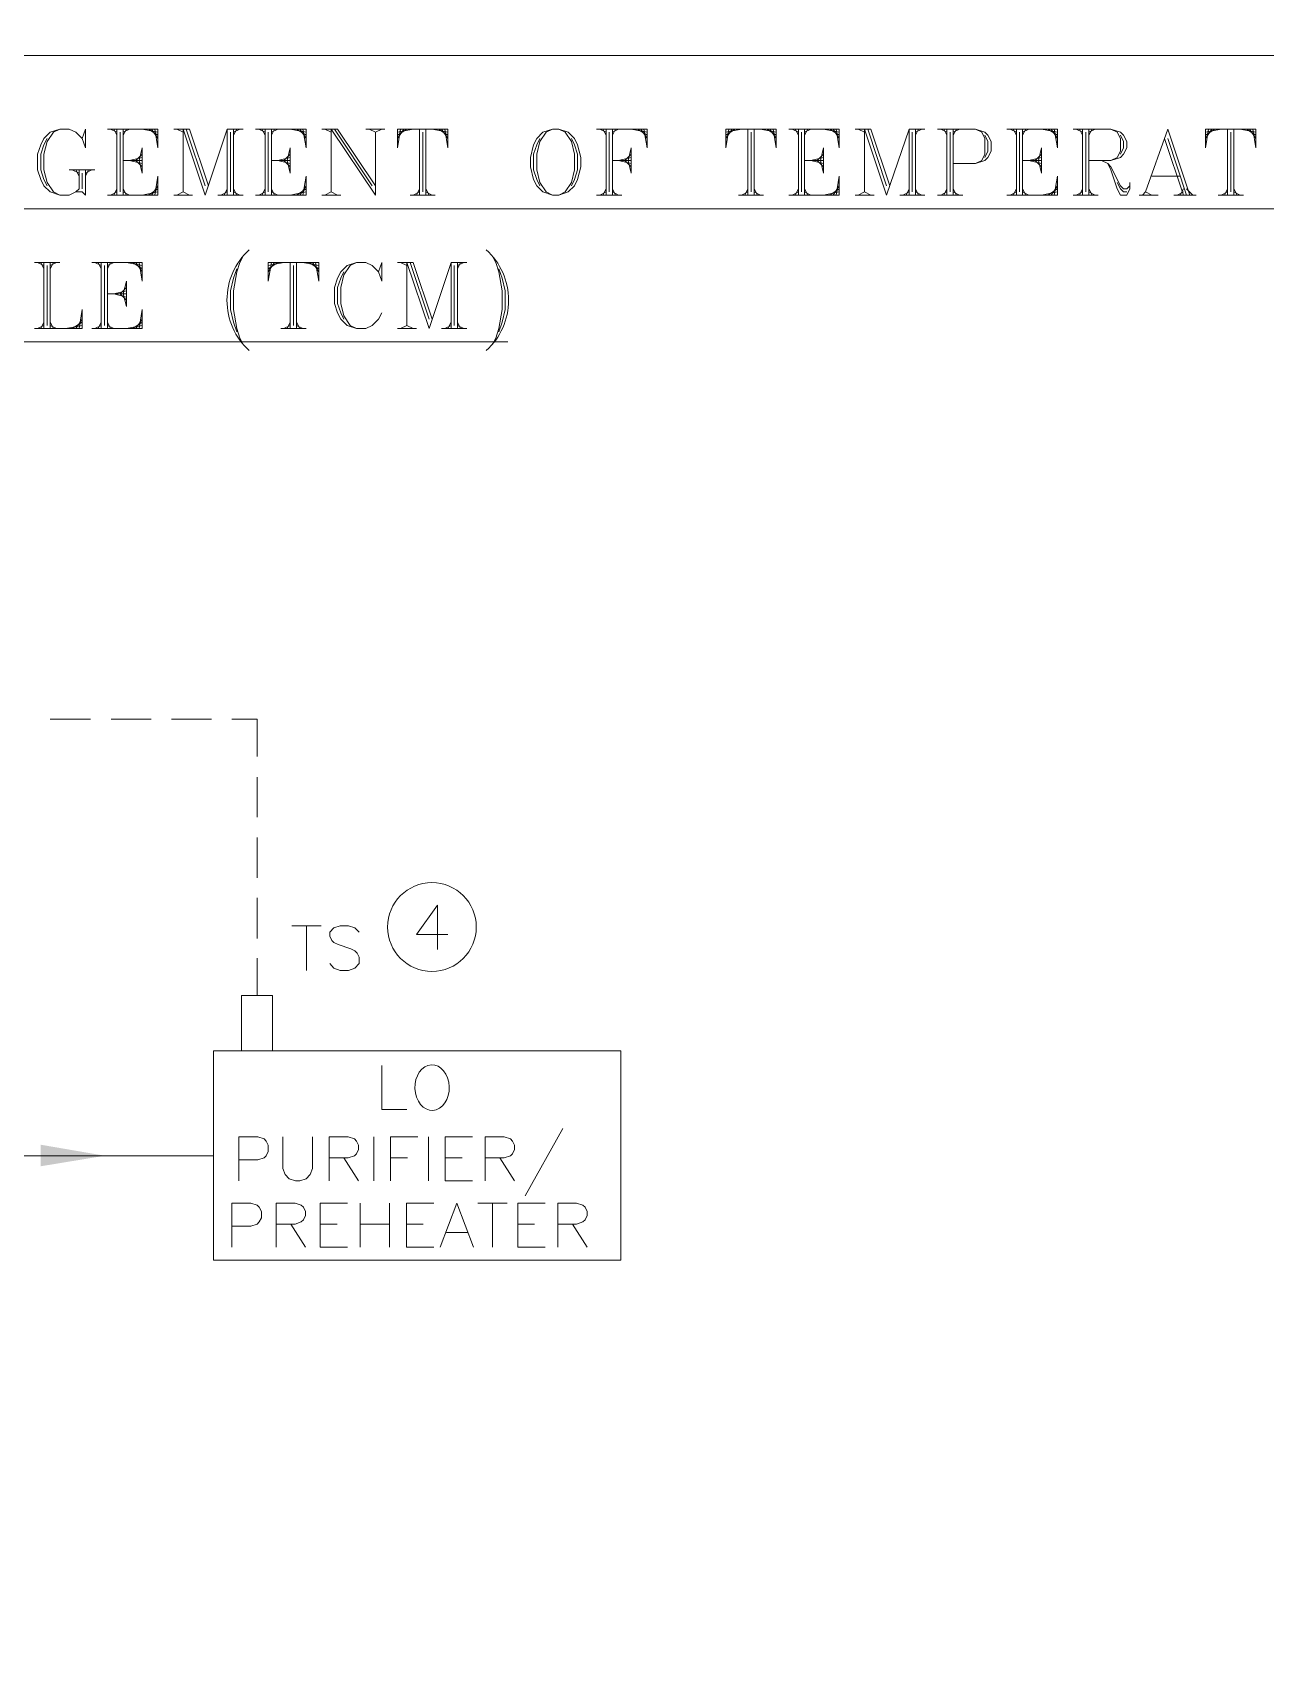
# Model space of a CAD drawing. Header units: inches. Extents: x -25.8 to 20.6, y -10.8 to 19.8.
# Drawn here: x -22.647 to -19.779, y -1.14 to 2.621 of the extents above; entities that cross this region are included whole.
import ezdxf

# ---------------------------------------------------------------- set-up
doc = ezdxf.new("R2010")
doc.units = ezdxf.units.IN
doc.header["$MEASUREMENT"] = 0
doc.layers.add('PDF_0', color=7, linetype='Continuous')

msp = doc.modelspace()

# ---------------------------------------------------------------- linework, layer by layer
at = {"layer": 'PDF_0', "lineweight": 0}
for points in [[(-25.77, 6.3506), (-15.7144, 6.3506), (-15.7144, 2.5677), (-25.77, 2.5677)], [(-25.77, 2.5677), (-15.7083, 2.5677), (-15.7083, -1.2153), (-25.77, -1.2153)], [(-21.4374, 2.3966), (-21.4594, 2.3893), (-21.474, 2.3747), (-21.4814, 2.36), (-21.4887, 2.3307), (-21.4887, 2.3087), (-21.4814, 2.2794), (-21.474, 2.2647), (-21.4594, 2.2501), (-21.4374, 2.2427), (-21.4227, 2.2427), (-21.4007, 2.2501), (-21.3861, 2.2647), (-21.3788, 2.2794), (-21.3714, 2.3087), (-21.3714, 2.3307), (-21.3788, 2.36), (-21.3861, 2.3747), (-21.4007, 2.3893), (-21.4227, 2.3966)], [(-22.3914, 2.294), (-22.3987, 2.3234), (-22.3914, 2.3527)], [(-22.0469, 2.294), (-22.0542, 2.3234), (-22.0469, 2.3527)], [(-21.2542, 2.294), (-21.2615, 2.3234), (-21.2542, 2.3527)], [(-20.8071, 2.294), (-20.8144, 2.3234), (-20.8071, 2.3527)], [(-20.3002, 2.294), (-20.3075, 2.3234), (-20.3002, 2.3527)], [(-22.428, 1.9838), (-22.4353, 2.0131), (-22.428, 2.0424)], [(-22.2252, 0.253), (-21.2786, 0.253), (-21.2786, -0.2344), (-22.2252, -0.2344)]]:
    msp.add_lwpolyline(points, close=True, dxfattribs=at)
for points in [[(-22.5306, 2.3747), (-22.5233, 2.3966), (-22.5233, 2.3527), (-22.5306, 2.3747), (-22.5453, 2.3893), (-22.5612, 2.3966), (-22.5831, 2.3966), (-22.6051, 2.3893), (-22.6198, 2.3747), (-22.6271, 2.36), (-22.6344, 2.338), (-22.6344, 2.3014), (-22.6271, 2.2794), (-22.6198, 2.2647), (-22.6051, 2.2501), (-22.5831, 2.2427), (-22.5612, 2.2427), (-22.5453, 2.2501), (-22.5306, 2.2501), (-22.5233, 2.2427), (-22.5233, 2.3014)], [(-22.6125, 2.3747), (-22.6198, 2.36), (-22.6271, 2.338), (-22.6271, 2.3014), (-22.6198, 2.2794), (-22.6125, 2.2647)], [(-22.5831, 2.3966), (-22.5978, 2.3893), (-22.6125, 2.3673), (-22.6198, 2.338), (-22.6198, 2.3014), (-22.6125, 2.2721), (-22.5978, 2.2501), (-22.5831, 2.2427)], [(-22.472, 2.3966), (-22.3547, 2.3966), (-22.3547, 2.3527), (-22.362, 2.3966)], [(-22.4647, 2.3966), (-22.45, 2.3893)], [(-22.4573, 2.3966), (-22.45, 2.382)], [(-22.45, 2.3966), (-22.45, 2.2427)], [(-22.4427, 2.3893), (-22.4427, 2.2501)], [(-22.4353, 2.3966), (-22.4353, 2.2427)], [(-22.428, 2.3966), (-22.4353, 2.382)], [(-22.4207, 2.3966), (-22.4353, 2.3893)], [(-22.3914, 2.3966), (-22.3547, 2.3893)], [(-22.3767, 2.3966), (-22.3547, 2.382)], [(-22.3694, 2.3966), (-22.3547, 2.3747)], [(-22.3181, 2.3966), (-22.2814, 2.3966), (-22.2375, 2.2647)], [(-22.3107, 2.3966), (-22.2961, 2.3893)], [(-22.2961, 2.2501), (-22.2961, 2.3966), (-22.2448, 2.2427), (-22.1935, 2.3966), (-22.1935, 2.2427)], [(-22.2888, 2.3966), (-22.2448, 2.2647)], [(-22.1935, 2.3966), (-22.1568, 2.3966)], [(-22.1862, 2.3893), (-22.1862, 2.2501)], [(-22.1788, 2.3966), (-22.1788, 2.2427)], [(-22.1715, 2.3966), (-22.1788, 2.382)], [(-22.1642, 2.3966), (-22.1788, 2.3893)], [(-22.1275, 2.3966), (-22.0103, 2.3966), (-22.0103, 2.3527), (-22.0176, 2.3966)], [(-22.1202, 2.3966), (-22.1055, 2.3893)], [(-22.1129, 2.3966), (-22.1055, 2.382)], [(-22.1055, 2.3966), (-22.1055, 2.2427)], [(-22.0982, 2.3893), (-22.0982, 2.2501)], [(-22.0909, 2.3966), (-22.0909, 2.2427)], [(-22.0836, 2.3966), (-22.0909, 2.382)], [(-22.0762, 2.3966), (-22.0909, 2.3893)], [(-22.0469, 2.3966), (-22.0103, 2.3893)], [(-22.0322, 2.3966), (-22.0103, 2.382)], [(-22.0249, 2.3966), (-22.0103, 2.3747)], [(-21.9736, 2.3966), (-21.937, 2.3966), (-21.849, 2.2647)], [(-21.9663, 2.3966), (-21.9516, 2.3893)], [(-21.9516, 2.2501), (-21.9516, 2.3966), (-21.849, 2.2427), (-21.849, 2.3893)], [(-21.9443, 2.3966), (-21.8564, 2.2647)], [(-21.871, 2.3966), (-21.827, 2.3966)], [(-21.8637, 2.3966), (-21.849, 2.3893), (-21.8344, 2.3966)], [(-21.6878, 2.3966), (-21.6805, 2.3527), (-21.6805, 2.3966), (-21.7977, 2.3966), (-21.7977, 2.3527), (-21.7904, 2.3966)], [(-21.7831, 2.3966), (-21.7977, 2.3747)], [(-21.7757, 2.3966), (-21.7977, 2.382)], [(-21.7611, 2.3966), (-21.7977, 2.3893)], [(-21.7464, 2.3966), (-21.7464, 2.2427)], [(-21.7391, 2.3893), (-21.7391, 2.2501)], [(-21.7318, 2.3966), (-21.7318, 2.2427)], [(-21.7171, 2.3966), (-21.6805, 2.3893)], [(-21.7025, 2.3966), (-21.6805, 2.382)], [(-21.6951, 2.3966), (-21.6805, 2.3747)], [(-21.4667, 2.3747), (-21.474, 2.36), (-21.4814, 2.338), (-21.4814, 2.3014), (-21.474, 2.2794), (-21.4667, 2.2647)], [(-21.4374, 2.3966), (-21.452, 2.3893), (-21.4667, 2.3673), (-21.474, 2.338), (-21.474, 2.3014), (-21.4667, 2.2721), (-21.452, 2.2501), (-21.4374, 2.2427)], [(-21.4227, 2.2427), (-21.4081, 2.2501), (-21.3934, 2.2721), (-21.3861, 2.3014), (-21.3861, 2.338), (-21.3934, 2.3673), (-21.4081, 2.3893), (-21.4227, 2.3966)], [(-21.3934, 2.2647), (-21.3861, 2.2794), (-21.3788, 2.3014), (-21.3788, 2.338), (-21.3861, 2.36), (-21.3934, 2.3747)], [(-21.3348, 2.3966), (-21.2175, 2.3966), (-21.2175, 2.3527), (-21.2249, 2.3966)], [(-21.3275, 2.3966), (-21.3128, 2.3893)], [(-21.3201, 2.3966), (-21.3128, 2.382)], [(-21.3128, 2.3966), (-21.3128, 2.2427)], [(-21.3055, 2.3893), (-21.3055, 2.2501)], [(-21.2981, 2.3966), (-21.2981, 2.2427)], [(-21.2908, 2.3966), (-21.2981, 2.382)], [(-21.2835, 2.3966), (-21.2981, 2.3893)], [(-21.2542, 2.3966), (-21.2175, 2.3893)], [(-21.2395, 2.3966), (-21.2175, 2.382)], [(-21.2322, 2.3966), (-21.2175, 2.3747)], [(-20.9244, 2.3966), (-20.917, 2.3527), (-20.917, 2.3966), (-21.0343, 2.3966), (-21.0343, 2.3527), (-21.027, 2.3966)], [(-21.0196, 2.3966), (-21.0343, 2.3747)], [(-21.0123, 2.3966), (-21.0343, 2.382)], [(-20.9977, 2.3966), (-21.0343, 2.3893)], [(-20.983, 2.3966), (-20.983, 2.2427)], [(-20.9757, 2.3893), (-20.9757, 2.2501)], [(-20.9683, 2.3966), (-20.9683, 2.2427)], [(-20.9537, 2.3966), (-20.917, 2.3893)], [(-20.939, 2.3966), (-20.917, 2.382)], [(-20.9317, 2.3966), (-20.917, 2.3747)], [(-20.8877, 2.3966), (-20.7705, 2.3966), (-20.7705, 2.3527), (-20.7778, 2.3966)], [(-20.8804, 2.3966), (-20.8657, 2.3893)], [(-20.8731, 2.3966), (-20.8657, 2.382)], [(-20.8657, 2.3966), (-20.8657, 2.2427)], [(-20.8584, 2.3893), (-20.8584, 2.2501)], [(-20.8511, 2.3966), (-20.8511, 2.2427)], [(-20.8437, 2.3966), (-20.8511, 2.382)], [(-20.8364, 2.3966), (-20.8511, 2.3893)], [(-20.8071, 2.3966), (-20.7705, 2.3893)], [(-20.7924, 2.3966), (-20.7705, 2.382)], [(-20.7851, 2.3966), (-20.7705, 2.3747)], [(-20.7338, 2.3966), (-20.6972, 2.3966), (-20.6532, 2.2647)], [(-20.7265, 2.3966), (-20.7118, 2.3893)], [(-20.7118, 2.2501), (-20.7118, 2.3966), (-20.6605, 2.2427), (-20.608, 2.3966), (-20.608, 2.2427)], [(-20.7045, 2.3966), (-20.6605, 2.2647)], [(-20.608, 2.3966), (-20.5714, 2.3966)], [(-20.6007, 2.3893), (-20.6007, 2.2501)], [(-20.5933, 2.3966), (-20.5933, 2.2427)], [(-20.586, 2.3966), (-20.5933, 2.382)], [(-20.5787, 2.3966), (-20.5933, 2.3893)], [(-20.542, 2.3966), (-20.4541, 2.3966), (-20.4321, 2.3893), (-20.4248, 2.382), (-20.4175, 2.3673), (-20.4175, 2.3453), (-20.4248, 2.3307), (-20.4321, 2.3234), (-20.4541, 2.316), (-20.5054, 2.316)], [(-20.5347, 2.3966), (-20.5201, 2.3893)], [(-20.5274, 2.3966), (-20.5201, 2.382)], [(-20.5201, 2.3966), (-20.5201, 2.2427)], [(-20.5127, 2.3893), (-20.5127, 2.2501)], [(-20.5054, 2.3966), (-20.5054, 2.2427)], [(-20.4981, 2.3966), (-20.5054, 2.382)], [(-20.4907, 2.3966), (-20.5054, 2.3893)], [(-20.4541, 2.3966), (-20.4394, 2.3893), (-20.4321, 2.3747), (-20.4321, 2.338), (-20.4394, 2.3234), (-20.4541, 2.316)], [(-20.4321, 2.382), (-20.4248, 2.3673), (-20.4248, 2.3453), (-20.4321, 2.3307)], [(-20.3808, 2.3966), (-20.2635, 2.3966), (-20.2635, 2.3527), (-20.2709, 2.3966)], [(-20.3735, 2.3966), (-20.3588, 2.3893)], [(-20.3662, 2.3966), (-20.3588, 2.382)], [(-20.3588, 2.3966), (-20.3588, 2.2427)], [(-20.3515, 2.3893), (-20.3515, 2.2501)], [(-20.3442, 2.3966), (-20.3442, 2.2427)], [(-20.3368, 2.3966), (-20.3442, 2.382)], [(-20.3295, 2.3966), (-20.3442, 2.3893)], [(-20.3002, 2.3966), (-20.2635, 2.3893)], [(-20.2855, 2.3966), (-20.2635, 2.382)], [(-20.2782, 2.3966), (-20.2635, 2.3747)], [(-20.2269, 2.3966), (-20.139, 2.3966), (-20.117, 2.3893), (-20.1096, 2.382), (-20.1023, 2.3673), (-20.1023, 2.3527), (-20.1096, 2.338), (-20.117, 2.3307), (-20.139, 2.3234), (-20.1903, 2.3234)], [(-20.2196, 2.3966), (-20.2049, 2.3893)], [(-20.2122, 2.3966), (-20.2049, 2.382)], [(-20.2049, 2.3966), (-20.2049, 2.2427)], [(-20.1976, 2.3893), (-20.1976, 2.2501)], [(-20.1903, 2.3966), (-20.1903, 2.2427)], [(-20.1829, 2.3966), (-20.1903, 2.382)], [(-20.1756, 2.3966), (-20.1903, 2.3893)], [(-20.139, 2.3966), (-20.1243, 2.3893), (-20.117, 2.3747), (-20.117, 2.3453), (-20.1243, 2.3307), (-20.139, 2.3234)], [(-20.117, 2.382), (-20.1096, 2.3673), (-20.1096, 2.3527), (-20.117, 2.338)], [(-19.9557, 2.2427), (-20.007, 2.3966), (-20.0583, 2.2501)], [(-20.0144, 2.3747), (-19.9704, 2.2427)], [(-20.007, 2.3747), (-19.9631, 2.2427)], [(-19.8092, 2.3966), (-19.8018, 2.3527), (-19.8018, 2.3966), (-19.9191, 2.3966), (-19.9191, 2.3527), (-19.9118, 2.3966)], [(-19.9044, 2.3966), (-19.9191, 2.3747)], [(-19.8971, 2.3966), (-19.9191, 2.382)], [(-19.8824, 2.3966), (-19.9191, 2.3893)], [(-19.8678, 2.3966), (-19.8678, 2.2427)], [(-19.8605, 2.3893), (-19.8605, 2.2501)], [(-19.8531, 2.3966), (-19.8531, 2.2427)], [(-19.8385, 2.3966), (-19.8018, 2.3893)], [(-19.8238, 2.3966), (-19.8018, 2.382)], [(-19.8165, 2.3966), (-19.8018, 2.3747)], [(-22.3914, 2.338), (-22.406, 2.3234), (-22.3914, 2.3087)], [(-22.0469, 2.338), (-22.0616, 2.3234), (-22.0469, 2.3087)], [(-21.2542, 2.338), (-21.2688, 2.3234), (-21.2542, 2.3087)], [(-20.8071, 2.338), (-20.8218, 2.3234), (-20.8071, 2.3087)], [(-20.3002, 2.338), (-20.3148, 2.3234), (-20.3002, 2.3087)], [(-22.5612, 2.3014), (-22.5013, 2.3014)], [(-22.5538, 2.3014), (-22.5379, 2.294)], [(-22.5379, 2.3014), (-22.5379, 2.2574), (-22.5453, 2.2501)], [(-22.5453, 2.3014), (-22.5379, 2.2867)], [(-22.516, 2.3014), (-22.5233, 2.2867)], [(-22.5086, 2.3014), (-22.5233, 2.294)], [(-22.4353, 2.3234), (-22.3914, 2.3234)], [(-22.3914, 2.3307), (-22.4207, 2.3234), (-22.3914, 2.316)], [(-22.0909, 2.3234), (-22.0469, 2.3234)], [(-22.0469, 2.3307), (-22.0762, 2.3234), (-22.0469, 2.316)], [(-21.2981, 2.3234), (-21.2542, 2.3234)], [(-21.2542, 2.3307), (-21.2835, 2.3234), (-21.2542, 2.316)], [(-20.8511, 2.3234), (-20.8071, 2.3234)], [(-20.8071, 2.3307), (-20.8364, 2.3234), (-20.8071, 2.316)], [(-20.3442, 2.3234), (-20.3002, 2.3234)], [(-20.3002, 2.3307), (-20.3295, 2.3234), (-20.3002, 2.316)], [(-20.1609, 2.3234), (-20.1463, 2.316), (-20.139, 2.3014), (-20.1243, 2.2574), (-20.117, 2.2427), (-20.1023, 2.2427), (-20.095, 2.2574), (-20.095, 2.2721)], [(-20.1463, 2.316), (-20.139, 2.3087), (-20.117, 2.2647), (-20.1096, 2.2574), (-20.1023, 2.2574), (-20.095, 2.2647)], [(-22.5306, 2.294), (-22.5306, 2.2574)], [(-22.472, 2.2427), (-22.3547, 2.2427), (-22.3547, 2.2867), (-22.362, 2.2427)], [(-22.45, 2.2574), (-22.4573, 2.2427)], [(-22.4353, 2.2574), (-22.428, 2.2427)], [(-22.3767, 2.2427), (-22.3547, 2.2574)], [(-22.3694, 2.2427), (-22.3547, 2.2647)], [(-22.1935, 2.2574), (-22.2008, 2.2427)], [(-22.1788, 2.2574), (-22.1715, 2.2427)], [(-22.1275, 2.2427), (-22.0103, 2.2427), (-22.0103, 2.2867), (-22.0176, 2.2427)], [(-22.1055, 2.2574), (-22.1129, 2.2427)], [(-22.0909, 2.2574), (-22.0836, 2.2427)], [(-22.0322, 2.2427), (-22.0103, 2.2574)], [(-22.0249, 2.2427), (-22.0103, 2.2647)], [(-21.7464, 2.2574), (-21.7538, 2.2427)], [(-21.7318, 2.2574), (-21.7244, 2.2427)], [(-21.3128, 2.2574), (-21.3201, 2.2427)], [(-21.2981, 2.2574), (-21.2908, 2.2427)], [(-20.983, 2.2574), (-20.9903, 2.2427)], [(-20.9683, 2.2574), (-20.961, 2.2427)], [(-20.8877, 2.2427), (-20.7705, 2.2427), (-20.7705, 2.2867), (-20.7778, 2.2427)], [(-20.8657, 2.2574), (-20.8731, 2.2427)], [(-20.8511, 2.2574), (-20.8437, 2.2427)], [(-20.7924, 2.2427), (-20.7705, 2.2574)], [(-20.7851, 2.2427), (-20.7705, 2.2647)], [(-20.608, 2.2574), (-20.6153, 2.2427)], [(-20.5933, 2.2574), (-20.586, 2.2427)], [(-20.5201, 2.2574), (-20.5274, 2.2427)], [(-20.5054, 2.2574), (-20.4981, 2.2427)], [(-20.3808, 2.2427), (-20.2635, 2.2427), (-20.2635, 2.2867), (-20.2709, 2.2427)], [(-20.3588, 2.2574), (-20.3662, 2.2427)], [(-20.3442, 2.2574), (-20.3368, 2.2427)], [(-20.2855, 2.2427), (-20.2635, 2.2574)], [(-20.2782, 2.2427), (-20.2635, 2.2647)], [(-20.2049, 2.2574), (-20.2122, 2.2427)], [(-20.1903, 2.2574), (-20.1829, 2.2427)], [(-20.1243, 2.2721), (-20.117, 2.2574), (-20.1096, 2.2501), (-20.1023, 2.2501)], [(-20.0437, 2.2867), (-19.9777, 2.2867)], [(-19.9704, 2.2574), (-19.9777, 2.2427)], [(-19.9631, 2.2574), (-19.9484, 2.2427)], [(-19.8678, 2.2574), (-19.8751, 2.2427)], [(-19.8531, 2.2574), (-19.8458, 2.2427)], [(-22.45, 2.2501), (-22.4647, 2.2427)], [(-22.4353, 2.2501), (-22.4207, 2.2427)], [(-22.3914, 2.2427), (-22.3547, 2.2501)], [(-22.3181, 2.2427), (-22.2741, 2.2427)], [(-22.3107, 2.2427), (-22.2961, 2.2501), (-22.2814, 2.2427)], [(-22.2155, 2.2427), (-22.1568, 2.2427)], [(-22.1935, 2.2501), (-22.2081, 2.2427)], [(-22.1788, 2.2501), (-22.1642, 2.2427)], [(-22.1055, 2.2501), (-22.1202, 2.2427)], [(-22.0909, 2.2501), (-22.0762, 2.2427)], [(-22.0469, 2.2427), (-22.0103, 2.2501)], [(-21.9736, 2.2427), (-21.9296, 2.2427)], [(-21.9663, 2.2427), (-21.9516, 2.2501), (-21.937, 2.2427)], [(-21.7684, 2.2427), (-21.7098, 2.2427)], [(-21.7464, 2.2501), (-21.7611, 2.2427)], [(-21.7318, 2.2501), (-21.7171, 2.2427)], [(-21.3348, 2.2427), (-21.2762, 2.2427)], [(-21.3128, 2.2501), (-21.3275, 2.2427)], [(-21.2981, 2.2501), (-21.2835, 2.2427)], [(-21.005, 2.2427), (-20.9464, 2.2427)], [(-20.983, 2.2501), (-20.9977, 2.2427)], [(-20.9683, 2.2501), (-20.9537, 2.2427)], [(-20.8657, 2.2501), (-20.8804, 2.2427)], [(-20.8511, 2.2501), (-20.8364, 2.2427)], [(-20.8071, 2.2427), (-20.7705, 2.2501)], [(-20.7338, 2.2427), (-20.6898, 2.2427)], [(-20.7265, 2.2427), (-20.7118, 2.2501), (-20.6972, 2.2427)], [(-20.63, 2.2427), (-20.5714, 2.2427)], [(-20.608, 2.2501), (-20.6227, 2.2427)], [(-20.5933, 2.2501), (-20.5787, 2.2427)], [(-20.542, 2.2427), (-20.4834, 2.2427)], [(-20.5201, 2.2501), (-20.5347, 2.2427)], [(-20.5054, 2.2501), (-20.4907, 2.2427)], [(-20.3588, 2.2501), (-20.3735, 2.2427)], [(-20.3442, 2.2501), (-20.3295, 2.2427)], [(-20.3002, 2.2427), (-20.2635, 2.2501)], [(-20.2269, 2.2427), (-20.1683, 2.2427)], [(-20.2049, 2.2501), (-20.2196, 2.2427)], [(-20.1903, 2.2501), (-20.1756, 2.2427)], [(-20.073, 2.2427), (-20.029, 2.2427)], [(-20.0657, 2.2427), (-20.0583, 2.2501), (-20.0437, 2.2427)], [(-19.9924, 2.2427), (-19.9411, 2.2427)], [(-19.9704, 2.2501), (-19.985, 2.2427)], [(-19.8898, 2.2427), (-19.8311, 2.2427)], [(-19.8678, 2.2501), (-19.8824, 2.2427)], [(-19.8531, 2.2501), (-19.8385, 2.2427)], [(-24.6169, 2.211), (-19.3181, 2.211)], [(-22.6418, 2.0864), (-22.5831, 2.0864)], [(-22.6344, 2.0864), (-22.6198, 2.0791)], [(-22.6271, 2.0864), (-22.6198, 2.0717)], [(-22.6198, 2.0864), (-22.6198, 1.9325)], [(-22.6125, 2.0791), (-22.6125, 1.9398)], [(-22.6051, 2.0864), (-22.6051, 1.9325)], [(-22.5978, 2.0864), (-22.6051, 2.0717)], [(-22.5905, 2.0864), (-22.6051, 2.0791)], [(-22.5086, 2.0864), (-22.3914, 2.0864), (-22.3914, 2.0424), (-22.3987, 2.0864)], [(-22.5013, 2.0864), (-22.4866, 2.0791)], [(-22.494, 2.0864), (-22.4866, 2.0717)], [(-22.4866, 2.0864), (-22.4866, 1.9325)], [(-22.4793, 2.0791), (-22.4793, 1.9398)], [(-22.472, 2.0864), (-22.472, 1.9325)], [(-22.4647, 2.0864), (-22.472, 2.0717)], [(-22.4573, 2.0864), (-22.472, 2.0791)], [(-22.428, 2.0864), (-22.3914, 2.0791)], [(-22.4134, 2.0864), (-22.3914, 2.0717)], [(-22.406, 2.0864), (-22.3914, 2.0644)], [(-22.1715, 2.0717), (-22.1788, 2.0497), (-22.1862, 2.0204), (-22.1862, 1.9765), (-22.1788, 1.9471), (-22.1715, 1.9252)], [(-22.1568, 2.1011), (-22.1642, 2.0864), (-22.1715, 2.0644), (-22.1788, 2.0204), (-22.1788, 1.9765), (-22.1715, 1.9325), (-22.1642, 1.9105), (-22.1568, 1.8958)], [(-21.9883, 2.0864), (-21.9809, 2.0424), (-21.9809, 2.0864), (-22.0982, 2.0864), (-22.0982, 2.0424), (-22.0909, 2.0864)], [(-22.0836, 2.0864), (-22.0982, 2.0644)], [(-22.0762, 2.0864), (-22.0982, 2.0717)], [(-22.0616, 2.0864), (-22.0982, 2.0791)], [(-22.0469, 2.0864), (-22.0469, 1.9325)], [(-22.0396, 2.0791), (-22.0396, 1.9398)], [(-22.0322, 2.0864), (-22.0322, 1.9325)], [(-22.0176, 2.0864), (-21.9809, 2.0791)], [(-22.0029, 2.0864), (-21.9809, 2.0717)], [(-21.9956, 2.0864), (-21.9809, 2.0644)], [(-21.8417, 2.0644), (-21.8344, 2.0864), (-21.8344, 2.0424), (-21.8417, 2.0644), (-21.8564, 2.0791), (-21.871, 2.0864), (-21.893, 2.0864), (-21.915, 2.0791), (-21.9296, 2.0644), (-21.937, 2.0497), (-21.9443, 2.0278), (-21.9443, 1.9911), (-21.937, 1.9691), (-21.9296, 1.9545), (-21.915, 1.9398), (-21.893, 1.9325), (-21.871, 1.9325), (-21.8564, 1.9398), (-21.8417, 1.9545), (-21.8344, 1.9691)], [(-21.893, 2.0864), (-21.9077, 2.0791), (-21.9223, 2.0571), (-21.9296, 2.0278), (-21.9296, 1.9911), (-21.9223, 1.9618), (-21.9077, 1.9398), (-21.893, 1.9325)], [(-21.7977, 2.0864), (-21.7611, 2.0864), (-21.7171, 1.9545)], [(-21.7904, 2.0864), (-21.7757, 2.0791)], [(-21.7757, 1.9398), (-21.7757, 2.0864), (-21.7244, 1.9325), (-21.6731, 2.0864), (-21.6731, 1.9325)], [(-21.7684, 2.0864), (-21.7244, 1.9545)], [(-21.6731, 2.0864), (-21.6365, 2.0864)], [(-21.6658, 2.0791), (-21.6658, 1.9398)], [(-21.6585, 2.0864), (-21.6585, 1.9325)], [(-21.6511, 2.0864), (-21.6585, 2.0717)], [(-21.6438, 2.0864), (-21.6585, 2.0791)], [(-21.5766, 2.1011), (-21.5693, 2.0864), (-21.562, 2.0644), (-21.5547, 2.0204), (-21.5547, 1.9765), (-21.562, 1.9325), (-21.5693, 1.9105), (-21.5766, 1.8958)], [(-21.562, 2.0717), (-21.5547, 2.0497), (-21.5473, 2.0204), (-21.5473, 1.9765), (-21.5547, 1.9471), (-21.562, 1.9252)], [(-21.9223, 2.0644), (-21.9296, 2.0497), (-21.937, 2.0278), (-21.937, 1.9911), (-21.9296, 1.9691), (-21.9223, 1.9545)], [(-22.472, 2.0131), (-22.428, 2.0131)], [(-22.428, 2.0204), (-22.4573, 2.0131), (-22.428, 2.0058)], [(-22.428, 2.0278), (-22.4427, 2.0131), (-22.428, 1.9984)], [(-22.6418, 1.9325), (-22.5306, 1.9325), (-22.5306, 1.9765), (-22.5379, 1.9325)], [(-22.5086, 1.9325), (-22.3914, 1.9325), (-22.3914, 1.9765), (-22.3987, 1.9325)], [(-22.6198, 1.9398), (-22.6344, 1.9325)], [(-22.6198, 1.9471), (-22.6271, 1.9325)], [(-22.6051, 1.9471), (-22.5978, 1.9325)], [(-22.6051, 1.9398), (-22.5905, 1.9325)], [(-22.5685, 1.9325), (-22.5306, 1.9398)], [(-22.5538, 1.9325), (-22.5306, 1.9471)], [(-22.5453, 1.9325), (-22.5306, 1.9545)], [(-22.4866, 1.9398), (-22.5013, 1.9325)], [(-22.4866, 1.9471), (-22.494, 1.9325)], [(-22.472, 1.9471), (-22.4647, 1.9325)], [(-22.472, 1.9398), (-22.4573, 1.9325)], [(-22.428, 1.9325), (-22.3914, 1.9398)], [(-22.4134, 1.9325), (-22.3914, 1.9471)], [(-22.406, 1.9325), (-22.3914, 1.9545)], [(-22.0689, 1.9325), (-22.0103, 1.9325)], [(-22.0469, 1.9398), (-22.0616, 1.9325)], [(-22.0469, 1.9471), (-22.0542, 1.9325)], [(-22.0322, 1.9471), (-22.0249, 1.9325)], [(-22.0322, 1.9398), (-22.0176, 1.9325)], [(-21.7977, 1.9325), (-21.7538, 1.9325)], [(-21.7904, 1.9325), (-21.7757, 1.9398), (-21.7611, 1.9325)], [(-21.6951, 1.9325), (-21.6365, 1.9325)], [(-21.6731, 1.9398), (-21.6878, 1.9325)], [(-21.6731, 1.9471), (-21.6805, 1.9325)], [(-21.6585, 1.9471), (-21.6511, 1.9325)], [(-21.6585, 1.9398), (-21.6438, 1.9325)], [(-24.6169, 1.902), (-21.5412, 1.902)], [(-22.5111, 1.0237), (-22.6051, 1.0237)], [(-22.3706, 1.0237), (-22.4634, 1.0237)], [(-22.2301, 1.0237), (-22.323, 1.0237)], [(-22.1239, 0.937), (-22.1239, 1.0237), (-22.1825, 1.0237)], [(-22.1239, 0.7965), (-22.1239, 0.8893)], [(-22.1239, 0.6548), (-22.1239, 0.7489)], [(-22.1239, 0.5143), (-22.1239, 0.6084)], [(-21.7049, 0.4887), (-21.7049, 0.5913), (-21.7538, 0.5229), (-21.6805, 0.5229)], [(-22.0432, 0.5437), (-21.9748, 0.5437)], [(-22.009, 0.5437), (-22.009, 0.4398)], [(-21.8869, 0.529), (-21.8967, 0.5388), (-21.9113, 0.5437), (-21.9309, 0.5437), (-21.9455, 0.5388), (-21.9553, 0.529), (-21.9553, 0.5192), (-21.9504, 0.5095), (-21.9455, 0.5046), (-21.9358, 0.4997), (-21.9064, 0.4899), (-21.8967, 0.485), (-21.8918, 0.4801), (-21.8869, 0.4704), (-21.8869, 0.4557), (-21.8967, 0.4447), (-21.9113, 0.4398), (-21.9309, 0.4398), (-21.9455, 0.4447), (-21.9553, 0.4557)], [(-22.1239, 0.3812), (-22.1239, 0.4679)], [(-22.1605, 0.253), (-22.1605, 0.3812), (-22.0884, 0.3812), (-22.0884, 0.253)], [(-21.8344, 0.2188), (-21.8344, 0.1161), (-21.7757, 0.1161)], [(-22.1666, -0.05), (-22.1666, 0.0526), (-22.1226, 0.0526), (-22.108, 0.0477), (-22.1031, 0.0429), (-22.0982, 0.0331), (-22.0982, 0.0184), (-22.1031, 0.0087), (-22.108, 0.0038), (-22.1226, -0.0011), (-22.1666, -0.0011)], [(-22.064, 0.0526), (-22.064, -0.0207), (-22.0591, -0.0353), (-22.0494, -0.0451), (-22.0347, -0.05), (-22.0249, -0.05), (-22.0103, -0.0451), (-22.0005, -0.0353), (-21.9956, -0.0207), (-21.9956, 0.0526)], [(-21.9565, -0.05), (-21.9565, 0.0526), (-21.9125, 0.0526), (-21.8979, 0.0477), (-21.893, 0.0429), (-21.8881, 0.0331), (-21.8881, 0.0233), (-21.893, 0.0135), (-21.8979, 0.0087), (-21.9125, 0.0038), (-21.9565, 0.0038)], [(-21.8527, 0.0526), (-21.8527, -0.05)], [(-21.8136, -0.05), (-21.8136, 0.0526), (-21.7501, 0.0526)], [(-21.7257, 0.0526), (-21.7257, -0.05)], [(-21.6231, -0.05), (-21.6866, -0.05), (-21.6866, 0.0526), (-21.6231, 0.0526)], [(-21.5937, -0.05), (-21.5937, 0.0526), (-21.5498, 0.0526), (-21.5351, 0.0477), (-21.5302, 0.0429), (-21.5253, 0.0331), (-21.5253, 0.0233), (-21.5302, 0.0135), (-21.5351, 0.0087), (-21.5498, 0.0038), (-21.5937, 0.0038)], [(-21.413, 0.0722), (-21.5009, -0.0842)], [(-22.9337, 0.0087), (-22.2252, 0.0087)], [(-21.9223, 0.0038), (-21.8881, -0.05)], [(-21.8136, 0.0038), (-21.7745, 0.0038)], [(-21.6866, 0.0038), (-21.6475, 0.0038)], [(-21.5595, 0.0038), (-21.5253, -0.05)], [(-22.1825, -0.2039), (-22.1825, -0.1013), (-22.1385, -0.1013), (-22.1239, -0.1062), (-22.119, -0.111), (-22.1141, -0.1208), (-22.1141, -0.1355), (-22.119, -0.1453), (-22.1239, -0.1501), (-22.1385, -0.155), (-22.1825, -0.155)], [(-22.0799, -0.2039), (-22.0799, -0.1013), (-22.0359, -0.1013), (-22.0213, -0.1062), (-22.0164, -0.111), (-22.0115, -0.1208), (-22.0115, -0.1306), (-22.0164, -0.1404), (-22.0213, -0.1453), (-22.0359, -0.1501), (-22.0799, -0.1501)], [(-21.9138, -0.2039), (-21.9773, -0.2039), (-21.9773, -0.1013), (-21.9138, -0.1013)], [(-21.8845, -0.1013), (-21.8845, -0.2039)], [(-21.816, -0.1013), (-21.816, -0.2039)], [(-21.7134, -0.2039), (-21.777, -0.2039), (-21.777, -0.1013), (-21.7134, -0.1013)], [(-21.6988, -0.2039), (-21.6597, -0.1013), (-21.6206, -0.2039)], [(-21.6108, -0.1013), (-21.5424, -0.1013)], [(-21.5766, -0.1013), (-21.5766, -0.2039)], [(-21.4545, -0.2039), (-21.518, -0.2039), (-21.518, -0.1013), (-21.4545, -0.1013)], [(-21.4252, -0.2039), (-21.4252, -0.1013), (-21.3812, -0.1013), (-21.3665, -0.1062), (-21.3617, -0.111), (-21.3568, -0.1208), (-21.3568, -0.1306), (-21.3617, -0.1404), (-21.3665, -0.1453), (-21.3812, -0.1501), (-21.4252, -0.1501)], [(-22.0457, -0.1501), (-22.0115, -0.2039)], [(-21.9773, -0.1501), (-21.9382, -0.1501)], [(-21.8845, -0.1501), (-21.816, -0.1501)], [(-21.777, -0.1501), (-21.7379, -0.1501)], [(-21.518, -0.1501), (-21.4789, -0.1501)], [(-21.391, -0.1501), (-21.3568, -0.2039)], [(-21.6841, -0.1697), (-21.6353, -0.1697)]]:
    msp.add_lwpolyline(points, dxfattribs=at)
msp.add_circle((-21.7177, 0.5406), 0.1032, dxfattribs=at)
for centre, start, end in [((-22.0359, 1.9984), 132.1844, 227.8156), ((-21.6976, 1.9984), 312.1844, 47.8156)]:
    msp.add_arc(centre, 0.1583, start, end, dxfattribs=at)
msp.add_ellipse((-21.7172, 0.1672), major_axis=(-0.0007, 0.053), ratio=0.755342, start_param=0.226116, end_param=6.509301, dxfattribs=at)
at = {"layer": 'PDF_0', "transparency": 33554559}
msp.add_solid([(-22.6271, 0.0343), (-22.6271, -0.0158), (-22.4781, 0.0087)], dxfattribs=at)

doc.saveas('drawing.dxf')
